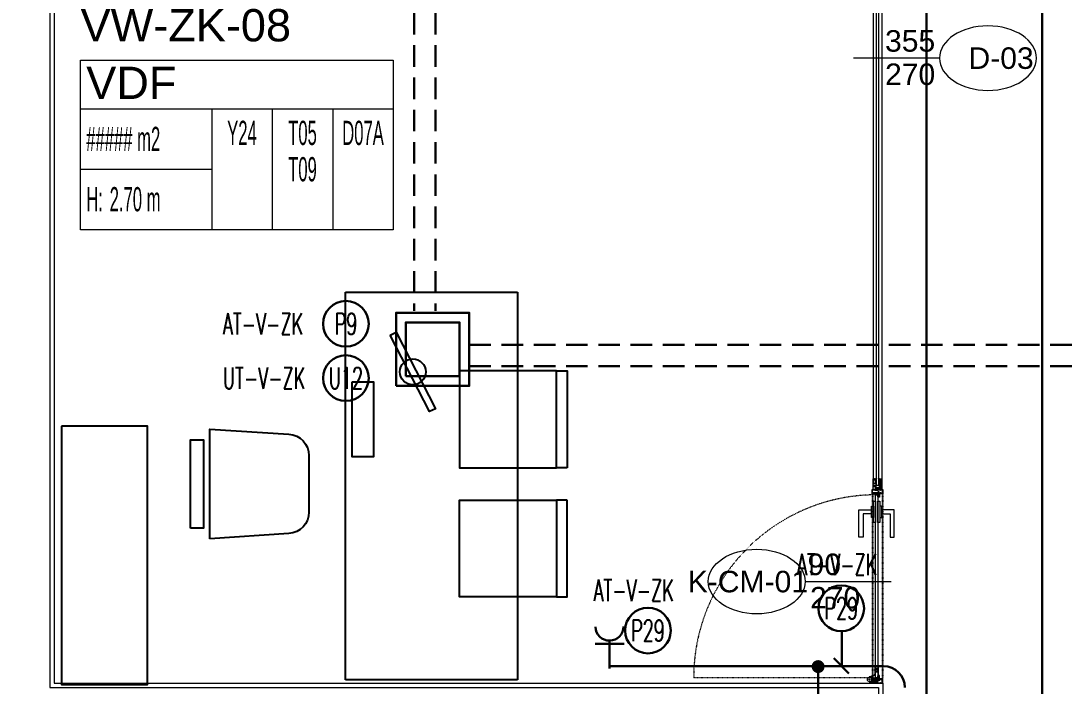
# Model space of a CAD drawing. Extents: x -1439 to 34962, y -872 to 8330.
# Drawn here: x 4082.3 to 4569.4, y 3363.2 to 3672.2 of the extents above; entities that cross this region are included whole.
import ezdxf
from ezdxf.enums import TextEntityAlignment as Align

# ---------------------------------------------------------------- set-up
doc = ezdxf.new("R2010")
doc.units = 0
for name, pattern in [('DASHDOT', [1, 0.5, -0.25, 0, -0.25]), ('DOT2', [0.125, 0, -0.125]), ('HIDDEN', [0.375, 0.25, -0.125])]:
    doc.linetypes.add(name, pattern=pattern)
doc.layers.get('0').update_dxf_attribs({"color": 9, "lineweight": 9})
for name, color, linetype, lineweight in [('0 @ 1', 9, 'Continuous', 9), ('00', 9, 'Continuous', 9), ('05', 9, 'Continuous', 9), ('06C', 9, 'Continuous', 9), ('06D', 9, 'Continuous', 9), ('07K', 9, 'Continuous', 9), ('10', 9, 'Continuous', 9), ('14', 9, 'Continuous', 9), ('15', 9, 'Continuous', 9), ('20', 9, 'DOT2', 9), ('21_MAHAL', 9, 'Continuous', 9), ('22', 8, 'Continuous', 9), ('E-KABLO', 7, 'Continuous', 30), ('E-LINYE', 7, 'Continuous', 30), ('E-PRİZ', 7, 'Continuous', 30), ('E-YAZI', 7, 'Continuous', 30)]:
    doc.layers.add(name, color=color, linetype=linetype, lineweight=lineweight)
doc.styles.add('Arial', font='arial.ttf', dxfattribs={"height": 2.5})
doc.styles.add('E-YAZI', font='txttw.shx')
doc.styles.add('MuuM_TEXT-STANDART', font='ARIALN.TTF')
pattern_1 = [(225, (-604.72494, -2171.82614), (-0.0883883476, 0.0883883476), []), (135, (-604.72494, -2171.82614), (0.0883883476, 0.0883883476), [])]

# ---------------------------------------------------------------- blocks, each defined once
blk = doc.blocks.new('0_doorno')
blk.add_lwpolyline([(4.5, 0), (12.5, 0)])
blk.add_ellipse((0, 0), major_axis=(-4.5, 0), ratio=0.666667)
at = {"style": 'Arial'}
blk.add_attdef('YUKSEKLIK', text='', height=2, dxfattribs=at).set_placement((5, 5.9), align=Align.TOP_LEFT)
blk.add_attdef('KAPINO', text='', height=1.4, dxfattribs=at).set_placement((-0.019, -0.035), align=Align.MIDDLE)
blk.add_attdef('GENISLIK', text='', height=2, dxfattribs=at).set_placement((5, -1.895), align=Align.BOTTOM_LEFT)
blk = doc.blocks.new('g-kapı kolu-p')
for points in [[(11.85, 8.21), (-0.95, 8.21), (-0.95, 2.41), (0.95, 2.41), (0.95, 6.31), (11.85, 6.31), (11.85, 8.21)], [(11.85, -8.21), (-0.95, -8.21), (-0.95, -2.41), (0.95, -2.41), (0.95, -6.31), (11.85, -6.31), (11.85, -8.21)]]:
    blk.add_lwpolyline(points)
for points in [[(-5, 0.5), (5, 0.5), (5, 1.5), (-5, 1.5)], [(-2.65, 1.5), (2.65, 1.5), (2.65, 2.41), (-2.65, 2.41)], [(-5, -1.5), (5, -1.5), (5, -0.5), (-5, -0.5)], [(-2.65, -1.5), (2.65, -1.5), (2.65, -2.41), (-2.65, -2.41)]]:
    blk.add_lwpolyline(points, close=True)
blk = doc.blocks.new('k-cambölme-kapı-p')
at = {"layer": '10'}
h = blk.add_hatch(dxfattribs=at)
h.set_pattern_fill('NET', color=256, angle=135, style=0)
h.set_pattern_definition([(135, (3753.7029, 560.85184), (-0.0883883476, -0.0883883476), []), (225, (3753.7029, 560.85184), (0.0883883476, -0.0883883476), [])])
h.paths.add_polyline_path([(2.08, -0.06), (2.08, 0.02), (2.07, 0.04), (2.05, 0.07), (2.01, 0.09), (1.98, 0.1), (1.97, 0.1), (1.97, -0.29), (1.94, -0.29), (1.94, -0.43), (1.88, -0.49), (1.67, -0.49), (1.82, -0.29), (1.73, -0.29), (1.53, -0.5), (1.44, -0.5), (1.62, -0.32), (1.62, -0.29), (1.51, -0.29), (1.34, -0.42), (1.32, -0.44), (1.3, -0.48), (1.29, -0.51), (1.26, -0.57), (1.26, -0.31), (1.32, -0.29), (1.23, -0.29), (1.23, -0.53), (1.23, -0.59), (1.24, -0.62), (1.26, -0.64), (3.47, -0.64), (3.47, -0.58), (3.38, -0.35), (3.38, -0.3), (3.42, -0.25), (3.42, -0.2), (3.38, -0.16), (2.73, -0.16), (2.74, -0.2), (2.91, -0.2, -1), (2.91, -0.25)])
h.paths.add_polyline_path([(2.05, -0.18), (2.05, -0.21), (2.08, -0.23), (2.11, -0.24), (2.15, -0.25), (2.95, -0.27), (2.92, -0.29), (2.55, -0.29), (2.54, -0.31), (2.52, -0.33), (2.5, -0.34), (2.48, -0.34), (2.46, -0.34), (2.44, -0.32), (2.42, -0.3), (2.08, -0.3), (1.99, -0.11), (1.99, -0.07), (2.05, -0.07)], flags=16)
h.paths.add_polyline_path([(2.41, -0.34), (2.51, -0.5), (2.08, -0.5), (2.08, -0.34)], flags=16)
h.paths.add_polyline_path([(2.55, -0.33), (2.89, -0.33), (2.94, -0.33), (3.28, -0.34, 0.166992), (3.34, -0.55), (2.72, -0.55), (2.55, -0.36)], flags=16)
h.paths.add_polyline_path([(3.02, -0.22), (3.02, -0.2), (3.33, -0.2, 0.10606), (3.29, -0.33), (3.01, -0.27)], flags=16)
h = blk.add_hatch(dxfattribs=at)
h.set_pattern_fill('NET', color=256, angle=135, style=0)
h.set_pattern_definition([(45, (474.94443, 2280.71206), (0.0883883476, -0.0883883476), []), (315, (474.94443, 2280.71206), (-0.0883883476, -0.0883883476), [])])
h.paths.add_polyline_path([(87.27, -0.16), (87.26, -0.2), (87.09, -0.2, 1), (87.09, -0.25), (87.92, -0.25), (87.92, -0.01), (87.93, 0.03), (87.96, 0.05), (88, 0.07), (88.03, 0.07), (88.03, -0.29), (88.06, -0.29), (88.06, -0.43), (88.12, -0.49), (88.33, -0.49), (88.18, -0.29), (88.27, -0.29), (88.47, -0.5), (88.56, -0.5), (88.38, -0.32), (88.38, -0.29), (88.49, -0.29), (88.66, -0.42), (88.68, -0.44), (88.7, -0.48), (88.71, -0.51), (88.74, -0.57), (88.74, -0.31), (88.68, -0.29), (88.77, -0.29), (88.77, -0.53), (88.77, -0.59), (88.76, -0.62), (88.74, -0.64), (86.53, -0.64), (86.53, -0.58), (86.62, -0.35), (86.62, -0.3), (86.58, -0.25), (86.58, -0.2), (86.62, -0.16)])
h.paths.add_polyline_path([(87.28, -0.55), (87.45, -0.36), (87.45, -0.33), (87.11, -0.33), (87.06, -0.33), (87.03, -0.31), (86.99, -0.27), (86.98, -0.22), (86.98, -0.2), (86.67, -0.2, -0.292264), (86.66, -0.55)], flags=16)
h.paths.add_polyline_path([(87.48, -0.51), (87.59, -0.51), (87.53, -0.43)], flags=16)
h.paths.add_polyline_path([(87.56, -0.4), (87.69, -0.5), (87.92, -0.5), (87.92, -0.34), (87.59, -0.34)], flags=16)
h.paths.add_polyline_path([(87.62, -0.53), (87.71, -0.62), (87.71, -0.53)], flags=16)
at = {"layer": '10', "linetype": 'DASHDOT', "ltscale": 0.05}
for points in [[(1.71, 2.14), (1.71, 4.9)], [(3.22, 3.63), (0.2, 3.63)], [(6.13, 1.44), (6.13, -0.55)]]:
    blk.add_lwpolyline(points, dxfattribs=at)
at = {"layer": '10'}
for points in [[(1.97, -0.29), (1.97, 2.13), (2.05, 2.13), (2.05, 2.28, 0.414214), (1.89, 2.44), (0.08, 2.44, 0.414214), (0, 2.36), (0, -2.36, 0.414214), (0.08, -2.44), (2.05, -2.44), (2.05, -2.25), (2.05, -2.23), (2.05, -2.23), (2.05, -2.23), (2.05, -2.23), (2.05, -2.23), (2.05, -0.89)], [(88.03, -0.29), (88.03, 2.13), (87.95, 2.13), (87.95, 2.28, -0.414214), (88.11, 2.44), (89.92, 2.44, -0.414214), (90, 2.36), (90, -2.36, -0.414214), (89.92, -2.44), (87.95, -2.44), (87.95, -2.25), (87.95, -2.23), (87.95, -2.23), (87.95, -2.23), (87.95, -2.23), (87.95, -2.23), (87.95, -0.89)], [(1.51, -0.29), (1.34, -0.42), (1.32, -0.44), (1.3, -0.48), (1.29, -0.51), (1.26, -0.57), (1.26, -0.31), (1.32, -0.29), (1.23, -0.29), (1.23, -0.53), (1.23, -0.59), (1.24, -0.62), (1.26, -0.64), (3.47, -0.64), (3.47, -0.58), (3.38, -0.35), (3.38, -0.3), (3.42, -0.25), (3.42, -0.2), (3.38, -0.16), (2.73, -0.16), (2.74, -0.2), (2.91, -0.2, -1), (2.91, -0.25, -1)], [(88.49, -0.29), (88.66, -0.42), (88.68, -0.44), (88.7, -0.48), (88.71, -0.51), (88.74, -0.57), (88.74, -0.31), (88.68, -0.29), (88.77, -0.29), (88.77, -0.53), (88.77, -0.59), (88.76, -0.62), (88.74, -0.64), (86.53, -0.64), (86.53, -0.58), (86.62, -0.35), (86.62, -0.3), (86.58, -0.25), (86.58, -0.2), (86.62, -0.16), (87.27, -0.16), (87.26, -0.2), (87.09, -0.2, 1), (87.09, -0.25, 1)], [(86.66, -0.55), (87.28, -0.55), (87.45, -0.36), (87.45, -0.33), (87.11, -0.33), (87.06, -0.33), (87.03, -0.31), (86.99, -0.27), (86.98, -0.22), (86.98, -0.2), (86.67, -0.2, 1)]]:
    blk.add_lwpolyline(points, format="xyb", dxfattribs=at)
for points in [[(1.82, 2.27), (0.16, 2.27), (0.16, 2.03), (0.38, 2.03), (0.38, 1.92), (0.22, 1.92), (0.22, 1.16), (0.35, 1.16), (0.35, -0.41), (0.22, -0.41), (0.22, -1.23), (0.36, -1.23), (0.36, -1.38), (0.16, -1.38), (0.16, -2.24), (1.82, -2.24), (1.82, -1.72), (1.62, -1.72), (1.62, -1.58), (1.82, -1.58), (1.82, -1.37), (1.61, -1.37), (1.61, -1.24), (1.74, -1.24), (1.74, -0.85), (1.06, -0.85), (1.06, -0.13), (1.5, -0.13), (1.5, 1.92), (1.57, 2.03), (1.82, 2.03), (1.82, 2.27)], [(0.69, 3.63), (0.69, 2.44)], [(0.69, 2.27), (0.69, -0.24), (1.06, -0.24)], [(1.06, 2.44), (1.06, 2.86)], [(1.06, -0.13), (1.06, 2.27)], [(1.5, 1.92), (1.06, 1.92)], [(1.17, 1.92), (1.17, -0.13)], [(2.91, -0.25), (2.08, -0.06), (2.08, 0.02), (2.07, 0.04), (2.05, 0.07), (2.01, 0.09), (1.98, 0.1), (1.97, 0.1)], [(3.84, 0.88), (2.63, 3.22)], [(4.07, 1.27), (2.67, 3.99)], [(8.14, 0.88), (8.14, 1.27), (4.07, 1.27)], [(5.3, 0.88), (5.3, -0.16)], [(5.5, 1.27), (5.77, 0.97), (5.77, 0.88)], [(5.59, 0.88), (5.59, -0.16)], [(6.76, 1.27), (6.49, 0.97), (6.49, 0.88)], [(6.67, 0.88), (6.67, -0.16)], [(6.96, 0.88), (6.96, -0.16)], [(87.09, -0.25), (87.92, -0.25), (87.92, -0.01), (87.93, 0.03), (87.96, 0.05), (88, 0.07), (88.03, 0.07)], [(88.18, 2.27), (89.84, 2.27), (89.84, 2.03), (89.62, 2.03), (89.62, 1.92), (89.78, 1.92), (89.78, 1.16), (89.65, 1.16), (89.65, -0.41), (89.78, -0.41), (89.78, -1.23), (89.64, -1.23), (89.64, -1.38), (89.84, -1.38), (89.84, -2.24), (88.18, -2.24), (88.18, -1.72), (88.38, -1.72), (88.38, -1.58), (88.18, -1.58), (88.18, -1.37), (88.39, -1.37), (88.39, -1.24), (88.26, -1.24), (88.26, -0.85), (88.94, -0.85), (88.94, -0.13), (88.5, -0.13), (88.5, 1.92), (88.43, 2.03), (88.18, 2.03), (88.18, 2.27)], [(2.05, -0.89), (3.59, -0.89), (3.59, -0.64), (1.23, -0.64), (1.23, -0.29), (1.97, -0.29)], [(1.62, -0.29), (1.62, -0.32), (1.44, -0.5), (1.53, -0.5), (1.73, -0.29)], [(1.82, -0.29), (1.67, -0.49), (1.88, -0.49), (1.94, -0.43), (1.94, -0.29)], [(3.34, -0.55), (2.72, -0.55), (2.55, -0.36), (2.55, -0.33), (2.89, -0.33), (2.94, -0.33)], [(3.28, -0.34), (3.28, -0.34), (2.94, -0.33)], [(3.01, -0.27), (3.02, -0.22), (3.02, -0.2), (3.33, -0.2)], [(3.01, -0.27), (3.29, -0.33), (3.29, -0.33)], [(4.06, -0.16), (4.06, -0.55), (8.14, -0.55)], [(8.14, -0.55), (8.14, -0.16)], [(87.95, -0.89), (86.41, -0.89), (86.41, -0.64), (88.77, -0.64), (88.77, -0.29), (88.03, -0.29)], [(87.59, -0.51), (87.53, -0.43), (87.48, -0.51), (87.59, -0.51)], [(88.18, -0.29), (88.33, -0.49), (88.12, -0.49), (88.06, -0.43), (88.06, -0.29)], [(88.38, -0.29), (88.38, -0.32), (88.56, -0.5), (88.47, -0.5), (88.27, -0.29)]]:
    blk.add_lwpolyline(points, dxfattribs=at)
for points in [[(1.99, -0.07), (2.05, -0.07), (2.05, -0.18), (2.05, -0.21), (2.08, -0.23), (2.11, -0.24), (2.15, -0.25), (2.95, -0.27), (2.92, -0.29), (2.55, -0.29), (2.54, -0.31), (2.52, -0.33), (2.5, -0.34), (2.48, -0.34), (2.46, -0.34), (2.44, -0.32), (2.42, -0.3), (2.08, -0.3), (1.99, -0.11)], [(2.08, -0.5), (2.08, -0.34), (2.41, -0.34), (2.51, -0.5), (2.51, -0.5)], [(87.92, -0.5), (87.92, -0.34), (87.59, -0.34), (87.56, -0.4), (87.69, -0.5)], [(87.62, -0.53), (87.71, -0.53), (87.71, -0.62)]]:
    blk.add_lwpolyline(points, close=True, dxfattribs=at)
blk.add_circle((1.71, 3.65), 1.02, dxfattribs=at)
for centre, start, end in [((3.6, -0.37), 176.143, 214.0649), ((3.6, -0.37), 148.8979, 173.1144), ((86.4, -0.37), 325.9351, 31.1021)]:
    blk.add_arc(centre, 0.322, start, end, dxfattribs=at)
at = {"layer": '15', "linetype": 'DOT2'}
blk.add_lwpolyline([(2.48, 0.36), (2.48, 85.36)], dxfattribs=at)
at = {"layer": '15'}
blk.add_lwpolyline([(2.58, 0.88), (87.42, 0.88), (87.52, 0.78), (87.52, -0.05), (87.42, -0.16), (2.58, -0.16), (2.58, -0.16), (2.48, -0.05), (2.48, 0.78), (2.58, 0.88)], dxfattribs=at)
at = {"layer": '15', "linetype": 'DOT2'}
blk.add_arc((2.48, 0.36), 85.04, 0, 90, dxfattribs=at)
at = {"layer": '20'}
for p, q in [((87.95, 2.43), (2.05, 2.43)), ((87.95, 2.13), (2.05, 2.13)), ((87.95, -2.23), (2.05, -2.23)), ((87.95, -2.44), (2.05, -2.44))]:
    blk.add_line(p, q, dxfattribs=at)
at = {"layer": '06C', "xscale": -1}
blk.add_blockref('g-kapı kolu-p', (79.64, 0.38), dxfattribs=at)
blk = doc.blocks.new('p-strahle-alüminyumdoğramaprofili')
at = {"layer": '10'}
h = blk.add_hatch(dxfattribs=at)
h.set_pattern_fill('NET', color=256, angle=315, style=0)
h.set_pattern_definition(pattern_1)
h.paths.add_polyline_path([(-4.62, 2.65), (-4.68, 2.65), (-4.72, 2.75), (-4.72, 2.8), (-4.69, 2.8), (-4.69, 2.92), (-4.98, 2.92), (-4.98, 2.8), (-4.95, 2.8), (-4.99, 2.65), (-5.08, 2.66), (-5.25, 2.28), (-5.14, 2.28), (-5.14, 2.33), (-4.98, 2.52, 0.2599), (-4.9, 2.28), (-4.66, 2.28, 0.382682)])
h.paths.add_polyline_path([(-4.86, 2.52), (-4.67, 2.52, -2.16717)], flags=16)
h = blk.add_hatch(dxfattribs=at)
h.set_pattern_fill('NET', color=256, angle=315, style=0)
h.set_pattern_definition(pattern_1)
h.paths.add_polyline_path([(-4.62, 0.88), (-4.68, 0.88), (-4.72, 0.77), (-4.72, 0.73), (-4.69, 0.73), (-4.69, 0.6), (-4.98, 0.6), (-4.98, 0.73), (-4.95, 0.73), (-4.99, 0.88), (-5.08, 0.87), (-5.25, 1.24), (-5.14, 1.24), (-5.14, 1.2), (-4.98, 1.01, -0.2599), (-4.9, 1.24), (-4.66, 1.24, -0.382682)])
h.paths.add_polyline_path([(-4.86, 1), (-4.67, 1, 2.16717)], flags=16)
h = blk.add_hatch(dxfattribs=at)
h.set_pattern_fill('NET', color=256, angle=315, style=0)
h.set_pattern_definition([(225, (-608.45214, -2173.53612), (-0.0883883476, 0.0883883476), []), (135, (-608.45214, -2173.53612), (0.0883883476, 0.0883883476), [])])
h.paths.add_polyline_path([(-3.45, 2.28), (-3.45, 2.57), (-4.49, 2.57), (-4.49, 2.28)])
h = blk.add_hatch(dxfattribs=at)
h.set_pattern_fill('NET', color=256, angle=315, style=0)
h.set_pattern_definition([(225, (-608.45214, -2180.04526), (-0.0883883476, 0.0883883476), []), (135, (-608.45214, -2180.04526), (0.0883883476, 0.0883883476), [])])
h.paths.add_polyline_path([(-3.45, 0.93), (-3.45, 1.24), (-4.49, 1.24), (-4.49, 0.93)])
h = blk.add_hatch(dxfattribs=at)
h.set_pattern_fill('NET', color=256, angle=315, style=0)
h.set_pattern_definition([(225, (-629.50454, -2177.58922), (-0.0883883476, 0.0883883476), []), (135, (-629.50454, -2177.58922), (0.0883883476, 0.0883883476), [])])
h.paths.add_polyline_path([(0, 0.68), (0, 1.75), (-0.18, 1.75), (-0.18, 0.68)])
for points in [[(-5.08, 2.66), (-5.25, 2.28)], [(-5.09, 0.88), (-5.25, 1.24)], [(-4.98, 2.52), (-5.14, 2.33), (-5.14, 2.28)], [(-4.98, 1.01), (-5.14, 1.2), (-5.14, 1.24)], [(-4.92, 3.6), (-4.92, 3.16), (-4.61, 3.16), (-4.61, 2.87), (-4.52, 2.87), (-4.62, 2.65), (-4.68, 2.65), (-4.72, 2.75), (-4.72, 2.8), (-4.69, 2.8), (-4.69, 3.05), (-4.98, 3.05), (-4.98, 2.8), (-4.95, 2.8), (-4.99, 2.65), (-5.08, 2.66), (-5.07, 3.76), (-0.11, 3.76)], [(-4.69, 2.92), (-4.98, 2.92)], [(-4.71, 0.6), (-4.98, 0.6)], [(-2.83, 0.2), (-2.67, 0.2), (-2.67, -0.04), (-4.87, -0.04), (-4.87, 0.19), (-4.57, 0.19), (-4.57, 0.73), (-2.67, 0.73)], [(-4.52, 2.87), (-4.49, 2.87), (-4.49, 2.26)], [(-4.49, 0.93), (-4.49, 0.93), (-4.49, 1.26)], [(-3.45, 2.26), (-3.45, 2.57)], [(-3.45, 1.26), (-3.45, 0.93)], [(-2.08, 0.93), (-2.08, 2.57)], [(-0.18, 0.68), (0, 0.68), (0, 1.75)], [(-0.18, 1.75), (0, 1.75)]]:
    blk.add_lwpolyline(points, dxfattribs=at)
for points in [[(-0.18, 2.74), (-0.18, 2.21), (0, 2.21), (0, 2.08), (-0.18, 2.08), (-0.18, 0.43), (0, 0.43), (0, 0), (-0.12, 0), (-0.12, -0.24), (-5.09, -0.24), (-5.09, 0.88), (-4.98, 0.88), (-4.94, 0.7), (-4.99, 0.7), (-4.99, 0.33), (-4.71, 0.33), (-4.71, 0.88), (-4.56, 0.88), (-4.52, 0.93), (-1.28, 0.93), (-1.2, 1.22), (-0.9, 1.22), (-0.9, 0.62), (-0.58, 0.62), (-0.58, 2.74)], [(-2.03, 0.78), (-1.35, 0.78), (-1.35, 0.08), (-1.28, 0.04), (-1.28, -0.04), (-2.09, -0.04), (-2.09, 0.1), (-2.03, 0.15)]]:
    blk.add_lwpolyline(points, close=True, dxfattribs=at)
for points in [[(-0.57, 3.26), (-0.57, 3.62), (-4.89, 3.62), (-4.89, 3.65, 0.561743), (-4.97, 3.66, 0.595966), (-4.92, 3.6, -2.204878)], [(-4.67, 2.52), (-4.86, 2.52, 1)], [(-4.67, 1), (-4.86, 1, -1)], [(-4.61, 2.87), (-4.49, 3.45, -0.833203), (-4.18, 3.44, -0.447088)], [(-4.49, 2.57), (-1.23, 2.57, -0.414214), (-0.9, 2.25), (-0.9, 1.22)], [(-4.18, 3.44), (-4.18, 2.99, 0.414214), (-4.07, 2.89), (-0.82, 2.89), (-0.82, 3.62)], [(-2.67, 0.73), (-2.67, 0.32), (-2.83, 0.32, 1), (-2.83, 0.2, -1)], [(-0.11, 3.76), (-0.11, 3.62), (-0.45, 3.62), (-0.45, 3.14, -1), (-0.66, 3.14)], [(-0.66, 3.14, -0.305404), (-0.57, 3.26, -5.773092)]]:
    blk.add_lwpolyline(points, format="xyb", dxfattribs=at)
for centre, radius, start, end in [((-4.73, 2.47), 0.253, 168.6676, 234.1258), ((-4.73, 1.06), 0.253, 125.8742, 191.3324), ((-4.77, 2.44), 0.125, 139.5402, 40.4598), ((-4.77, 1.08), 0.125, 319.5402, 220.4598), ((-4.84, 2.48), 0.273, 305.9738, 36.4289), ((-4.84, 1.04), 0.273, 323.5711, 54.0262)]:
    blk.add_arc(centre, radius, start, end, dxfattribs=at)
blk = doc.blocks.new('*U712')
at = {"layer": '06D'}
for points in [[(4.95, 4), (350.93, 4)], [(4.95, 0), (350.91, 0)]]:
    blk.add_lwpolyline(points, dxfattribs=at)
at = {"layer": '15'}
for points in [[(1.96, 2.5), (353.92, 2.5)], [(353.92, 1.5), (1.96, 1.5)]]:
    blk.add_lwpolyline(points, dxfattribs=at)
at = {"layer": '0 @ 1', "linetype": 'Continuous', "xscale": -1}
blk.add_blockref('p-strahle-alüminyumdoğramaprofili', (-0.12, 0.24), dxfattribs=at)
at = {"layer": '0 @ 1', "linetype": 'Continuous'}
blk.add_blockref('p-strahle-alüminyumdoğramaprofili', (356, 0.24), dxfattribs=at)
blk = doc.blocks.new('0_roomno2')
blk.add_lwpolyline([(19.375, -10.5), (0, -10.5), (0, 0), (19.375, 0)], close=True)
for points in [[(0, -3), (19.375, -3)], [(8.125, -3), (8.125, -10.5)], [(11.875, -3), (11.875, -10.5)], [(15.625, -3), (15.625, -10.5)], [(0, -6.75), (8.125, -6.75)]]:
    blk.add_lwpolyline(points)
at = {"style": 'MuuM_TEXT-STANDART', "width": 0.6}
blk.add_text('H:', height=1.5, dxfattribs=at).set_placement((0.35, -8.608), align=Align.MIDDLE_LEFT)
at = {"style": 'Arial'}
blk.add_attdef('ODANO', (0, 1.17), '', height=2, dxfattribs=at)
blk.add_attdef('MEKANADI', text='', height=2, dxfattribs=at).set_placement((0.35, -3), align=Align.BOTTOM_LEFT)
at = {"style": 'MuuM_TEXT-STANDART', "width": 0.6}
for tag, p in [('YER01', (10, -4.5)), ('TAVAN01', (13.75, -4.5)), ('DUVAR01', (17.5, -4.5)), ('YER02', (10, -6.75)), ('TAVAN02', (13.75, -6.75)), ('DUVAR02', (17.5, -6.75)), ('YER03', (10, -9)), ('TAVAN03', (13.75, -9)), ('DUVAR03', (17.5, -9))]:
    blk.add_attdef(tag, text='', height=1.5, dxfattribs=at).set_placement(p, align=Align.MIDDLE_CENTER)
for tag, p in [('M2', (0.35, -4.875)), ('TEMIZTAVANYUKSEKLIGI', (1.8, -8.608))]:
    blk.add_attdef(tag, text='', height=1.5, dxfattribs=at).set_placement(p, align=Align.MIDDLE_LEFT)
blk = doc.blocks.new('m-vw-sandalye-02')
at = {"lineweight": -3, "ltscale": 0.5}
for points in [[(-22.5, 0), (-22.5, -5), (22.5, -5), (22.5, 0)], [(-22.5, -5), (22.5, -5), (22.5, -50), (-22.5, -50)]]:
    blk.add_lwpolyline(points, close=True, dxfattribs=at)
blk = doc.blocks.new('m-vw-sandalye')
at = {"lineweight": -3, "ltscale": 0.5}
blk.add_lwpolyline([(-20.5, 0), (20.5, 0), (20.5, -6), (-20.5, -6)], close=True, dxfattribs=at)
blk.add_lwpolyline([(-25.5, -9), (25.5, -9), (23.11, -45.65, -0.395265), (13.13, -55), (-13.13, -55, -0.395265), (-23.11, -45.65)], format="xyb", close=True, dxfattribs=at)
blk = doc.blocks.new('m-vw-çalışma-p-01')
at = {"lineweight": -3, "ltscale": 0.5}
for p, q in [((11.93, 179.03), (91.93, 179.03)), ((11.93, -0.97), (11.93, 179.03)), ((91.93, 179.03), (91.93, -0.97)), ((91.93, -0.97), (11.93, -0.97))]:
    blk.add_line(p, q, dxfattribs=at)
for points in [[(32.8, 159.16), (35.47, 160.53), (53.74, 124.95), (51.08, 123.58)], [(15, 137.5), (25, 137.5), (25, 102.5), (15, 102.5)]]:
    blk.add_lwpolyline(points, close=True, dxfattribs=at)
blk.add_circle((43.27, 142.05), 6, dxfattribs=at)
at = {"lineweight": -3, "ltscale": 0.5, "xscale": -1, "rotation": 270}
blk.add_blockref('m-vw-sandalye-02', (115, 120), dxfattribs=at)
at = {"lineweight": -3, "rotation": 90}
blk.add_blockref('m-vw-sandalye', (-60, 90), dxfattribs=at)
at = {"lineweight": -3, "ltscale": 0.5, "rotation": 270}
blk.add_blockref('m-vw-sandalye-02', (115, 60), dxfattribs=at)
blk = doc.blocks.new('m-çalışma dolap modül')
at = {"lineweight": -3, "ltscale": 0.5}
blk.add_lwpolyline([(0, 40), (120, 40), (120, 0), (0, 0)], close=True, dxfattribs=at)
blk = doc.blocks.new('E-DÖŞEME BUAT')
at = {"layer": 'E-YAZI', "color": 3}
blk.add_lwpolyline([(-34, 34), (0, 34), (0, 0), (-34, 0)], close=True, dxfattribs=at)
at = {"layer": 'E-YAZI', "color": 5}
blk.add_lwpolyline([(-29.5, 29.5), (-4.5, 29.5), (-4.5, 4.5), (-29.5, 4.5)], close=True, dxfattribs=at)
blk = doc.blocks.new('100_PRİZ')
at = {"layer": 'E-PRİZ', "color": 4}
for p, q in [((-1.223, 2.136), (1.279, 2.136)), ((0, 2.4), (0, 0))]:
    blk.add_line(p, q, dxfattribs=at)
blk.add_arc((0, 3.6), 1.2, 180.75513, 0.75513, dxfattribs=at)

msp = doc.modelspace()

# ---------------------------------------------------------------- linework, layer by layer
at = {"layer": '00'}
msp.add_lwpolyline([(4044.04, 3892.5), (4173.34, 3892.5), (4173.34, 3872.5), (4095.77, 3872.5), (4095.77, 3362.5), (4480.84, 3362.5), (4480.84, 3297.5), (4465.84, 3297.5), (4465.84, 3347.5), (4340.77, 3347.5), (4340.77, 3157.5), (4400.84, 3157.5), (4400.84, 3142.5), (4277.64, 3142.5), (4277.64, 3157.5), (4325.77, 3157.5), (4325.77, 3347.5), (4125.77, 3347.5), (4125.77, 3157.5), (4164.04, 3157.5), (4164.04, 3142.5), (3680.84, 3142.5)], dxfattribs=at)
at = {"layer": '14'}
msp.add_lwpolyline([(4175.34, 3888.5), (4175.34, 3870.5), (4097.77, 3870.5), (4097.77, 3364.5), (4482.84, 3364.5), (4482.84, 3297.5)], dxfattribs=at)
at = {"layer": 'E-KABLO', "color": 4, "ltscale": 40}
msp.add_line((4556.93, 3936.27), (4556.93, 2896.16), dxfattribs=at)
at = {"layer": 'E-KABLO', "color": 6, "ltscale": 40}
for p, q in [((4503.15, 3168.44), (4503.15, 3926.26)), ((4355.84, 3372.44), (4483.15, 3372.44)), ((4452.92, 3316.87), (4452.92, 3372.44))]:
    msp.add_line(p, q, dxfattribs=at)
at = {"layer": 'E-KABLO', "color": 6, "linetype": 'HIDDEN', "ltscale": 40}
for p, q in [((4265.02, 3810.93), (4265.02, 3537.56)), ((4290.7, 3511.78), (4739.15, 3511.78))]:
    msp.add_line(p, q, dxfattribs=at)
at = {"layer": 'E-KABLO', "color": 4, "linetype": 'HIDDEN', "ltscale": 40}
for p, q in [((4275.02, 3810.93), (4275.02, 3537.56)), ((4290.7, 3521.78), (4749.15, 3521.78))]:
    msp.add_line(p, q, dxfattribs=at)
at = {"layer": 'E-KABLO', "color": 7, "linetype": 'Continuous'}
msp.add_line((4463.83, 3388.62), (4463.83, 3372.44), dxfattribs=at)
at = {"layer": 'E-KABLO', "color": 4, "linetype": 'Continuous', "const_width": 3}
msp.add_lwpolyline([(4452.82, 3370.7, -1), (4452.82, 3373.7, -1)], format="xyb", close=True, dxfattribs=at)
at = {"layer": 'E-KABLO', "color": 7, "linetype": 'Continuous'}
for centre in [(4233.35, 3531.47), (4233.35, 3506.25), (4463.6, 3399.27), (4373.75, 3388.97)]:
    msp.add_circle(centre, 10.61, dxfattribs=at)
at = {"layer": 'E-KABLO', "color": 6, "ltscale": 40}
msp.add_arc((4483.15, 3362.44), 10, 0, 90, dxfattribs=at)
at = {"layer": 'E-LINYE', "color": 7, "linetype": 'Continuous'}
msp.add_line((4460.14, 3376.05), (4467.17, 3368.93), dxfattribs=at)

# ---------------------------------------------------------------- block references
at = {"linetype": 'Continuous', "rotation": 270}
msp.add_blockref('*U712', (4478.42, 3810.38), dxfattribs=at)
at = {"layer": '05', "lineweight": -3}
msp.add_blockref('m-vw-çalışma-p-01', (4221.2, 3367.09), dxfattribs=at)
at = {"layer": '05', "lineweight": -3, "xscale": -1, "rotation": 90}
msp.add_blockref('m-çalışma dolap modül', (4141.2, 3483.9), dxfattribs=at)
at = {"layer": '07K', "rotation": 90.00000000000004}
msp.add_blockref('k-cambölme-kapı-p', (4480.39, 3364.5), dxfattribs=at)
at = {"layer": '21_MAHAL'}
ref = msp.add_blockref('0_roomno2', (4110.07, 3653.94), dxfattribs=dict(at, xscale=7.5, yscale=7.5, zscale=7.5))
ref.add_attrib('ODANO', 'VW-ZK-08', (4110.07, 3662.71), dxfattribs={"layer": '0', "height": 15, "style": 'Arial'})
ref.add_attrib('MEKANADI', 'VDF', dxfattribs={"layer": '0', "height": 15, "style": 'Arial'}).set_placement((4112.69, 3631.44), align=Align.BOTTOM_LEFT)
ref.add_attrib('M2', '##### m2', dxfattribs={"layer": '0', "height": 11.25, "style": 'MuuM_TEXT-STANDART', "width": 0.6}).set_placement((4112.69, 3617.38), align=Align.MIDDLE_LEFT)
ref.add_attrib('TEMIZTAVANYUKSEKLIGI', '2.70 m', dxfattribs={"layer": '0', "height": 11.25, "style": 'MuuM_TEXT-STANDART', "width": 0.6}).set_placement((4123.57, 3589.38), align=Align.MIDDLE_LEFT)
ref.add_attrib('YER01', 'Y24', dxfattribs={"layer": '0', "height": 11.25, "style": 'MuuM_TEXT-STANDART', "width": 0.6}).set_placement((4185.07, 3620.19), align=Align.MIDDLE_CENTER)
ref.add_attrib('TAVAN01', 'T05', dxfattribs={"layer": '0', "height": 11.25, "style": 'MuuM_TEXT-STANDART', "width": 0.6}).set_placement((4213.19, 3620.19), align=Align.MIDDLE_CENTER)
ref.add_attrib('DUVAR01', 'D07A', dxfattribs={"layer": '0', "height": 11.25, "style": 'MuuM_TEXT-STANDART', "width": 0.6}).set_placement((4241.32, 3620.19), align=Align.MIDDLE_CENTER)
ref.add_attrib('TAVAN02', 'T09', dxfattribs={"layer": '0', "height": 11.25, "style": 'MuuM_TEXT-STANDART', "width": 0.6}).set_placement((4213.19, 3603.31), align=Align.MIDDLE_CENTER)
at = {"layer": '22'}
ref = msp.add_blockref('0_doorno', (4531.75, 3654.93), dxfattribs=dict(at, xscale=-5, yscale=5, zscale=5))
ref.add_attrib('KAPINO', 'D-03', dxfattribs={"layer": '0', "height": 10, "style": 'Arial'}).set_placement((4537.87, 3654.93), align=Align.MIDDLE)
ref.add_attrib('GENISLIK', '355', dxfattribs={"layer": '0', "height": 10, "style": 'Arial'}).set_placement((4483.94, 3654.93), align=Align.BOTTOM_LEFT)
ref.add_attrib('YUKSEKLIK', '270', dxfattribs={"layer": '0', "height": 10, "style": 'Arial'}).set_placement((4483.94, 3652.43), align=Align.TOP_LEFT)
ref = msp.add_blockref('0_doorno', (4424.3, 3411.71), dxfattribs=dict(at, xscale=5, yscale=5, zscale=5))
ref.add_attrib('KAPINO', 'K-CM-01', dxfattribs={"layer": '0', "height": 10, "style": 'Arial'}).set_placement((4420.19, 3411.71), align=Align.MIDDLE)
ref.add_attrib('GENISLIK', '90', dxfattribs={"layer": '0', "height": 10, "style": 'Arial'}).set_placement((4447.95, 3411.71), align=Align.BOTTOM_LEFT)
ref.add_attrib('YUKSEKLIK', '270', dxfattribs={"layer": '0', "height": 10, "style": 'Arial'}).set_placement((4449.06, 3409.21), align=Align.TOP_LEFT)
at = {"layer": 'E-PRİZ', "xscale": 5.399999999999999, "yscale": 5.399999999999999, "zscale": 5.399999999999999}
msp.add_blockref('100_PRİZ', (4355.84, 3371.3), dxfattribs=at)
at = {"layer": 'E-YAZI', "color": 1, "xscale": -1, "rotation": 180}
msp.add_blockref('E-DÖŞEME BUAT', (4290.7, 3536.59), dxfattribs=at)

# ---------------------------------------------------------------- texts
at = {"layer": 'E-KABLO', "color": 3, "linetype": 'Continuous', "style": 'E-YAZI', "width": 0.6}
for s, p in [('P9', (4233.35, 3531.47)), ('U12', (4233.35, 3506.25)), ('P29', (4463.6, 3399.27)), ('P29', (4373.75, 3388.97))]:
    msp.add_text(s, height=10, dxfattribs=at).set_placement(p, align=Align.MIDDLE_CENTER)
at = {"layer": 'E-YAZI', "color": 3, "style": 'E-YAZI', "width": 0.6}
for s, p in [('AT-V-ZK', (4176.17, 3526.47, 0)), ('UT-V-ZK', (4176.17, 3501.25, 0)), ('AT-V-ZK', (4443.02, 3414.61, 0)), ('AT-V-ZK', (4348.42, 3402.64, 0))]:
    msp.add_text(s, height=10, dxfattribs=at).set_placement(p)

doc.saveas('drawing.dxf')
